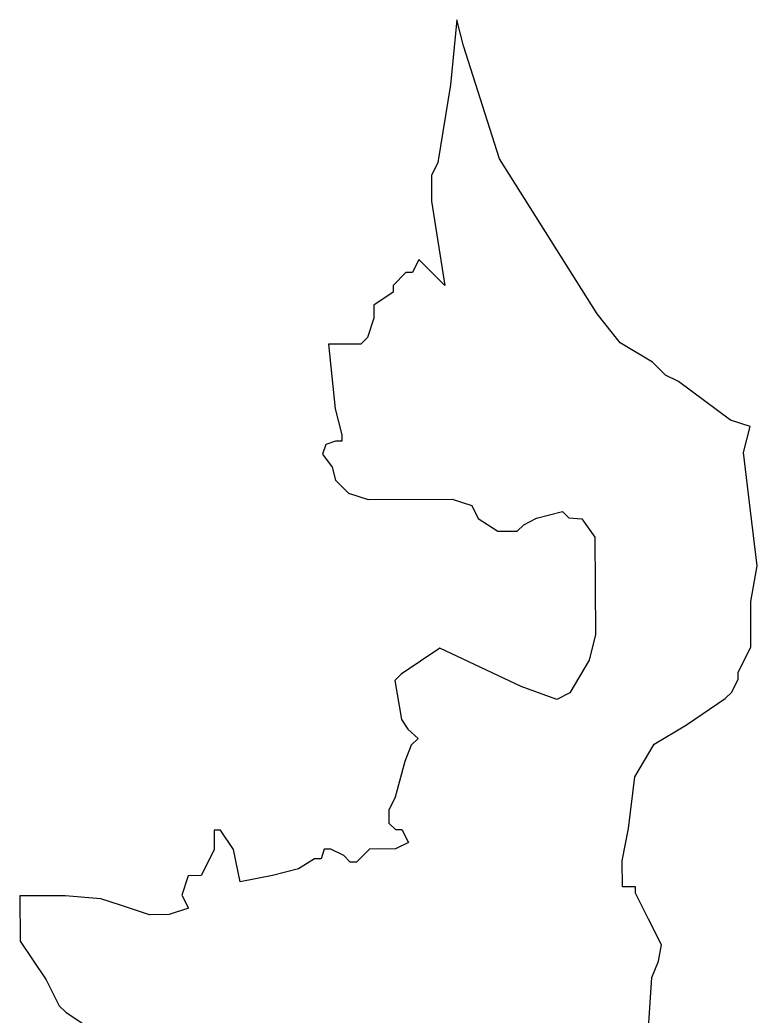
# Model space of a CAD drawing. Header units: metres. Extents: x 319334 to 322307, y 1847635 to 1853628.
# Drawn here: x 320091 to 322307, y 1850631 to 1853628 of the extents above; entities that cross this region are included whole.
import ezdxf

# ---------------------------------------------------------------- set-up
doc = ezdxf.new("R2010")
doc.units = ezdxf.units.M
doc.layers.add('VILLAGE BOUNDRY', color=10, linetype='Continuous')

msp = doc.modelspace()

# ---------------------------------------------------------------- linework, layer by layer
at = {"layer": 'VILLAGE BOUNDRY'}
msp.add_lwpolyline([(321981.8, 1850611.5), (321991, 1850747.9), (322010.3, 1850796.7), (322019.8, 1850845.4), (321980.5, 1850923.2), (321941.2, 1851000.9), (321941.1, 1851020.4), (321902.1, 1851020.3), (321901.8, 1851098.1), (321920.9, 1851195.6), (321939.7, 1851351.5), (321997.7, 1851449.2), (322094.9, 1851508), (322211.4, 1851586.4), (322230.8, 1851606), (322250.1, 1851645), (322250, 1851664.5), (322288.7, 1851742.6), (322288.1, 1851878.9), (322307.1, 1851986.1), (322286.9, 1852151.6), (322266.7, 1852326.8), (322285.9, 1852404.8), (322227.4, 1852424), (322071, 1852540.2), (322032, 1852559.6), (321992.8, 1852598.4), (321895.2, 1852656.4), (321826.7, 1852743.7), (321532.5, 1853210), (321424, 1853550.4), (321404.1, 1853628.2), (321385.5, 1853433.3), (321347.5, 1853199.4), (321328.2, 1853160.4), (321328.6, 1853082.5), (321368.6, 1852829.4), (321329.5, 1852868.2), (321290.3, 1852907), (321271, 1852868), (321251.5, 1852867.9), (321212.8, 1852828.8), (321212.9, 1852809.3), (321154.6, 1852770.1), (321154.8, 1852731.1), (321135.5, 1852672.6), (321116.1, 1852653.1), (321018.7, 1852652.7), (321039, 1852458), (321058.9, 1852380.1), (321058.9, 1852360.6), (321039.5, 1852360.6), (321010.3, 1852350.7), (321000.7, 1852321.4), (321030, 1852282.6), (321039.9, 1852243.7), (321079.1, 1852204.9), (321137.6, 1852185.7), (321390.8, 1852186.8), (321449.3, 1852167.5), (321468.9, 1852128.7), (321527.5, 1852089.9), (321586, 1852090.2), (321605.4, 1852109.7), (321644.3, 1852129.4), (321722.1, 1852149.2), (321741.6, 1852129.8), (321780.3, 1852127.4), (321819.8, 1852071.7), (321821, 1851779.5), (321801.9, 1851701.6), (321743.8, 1851603.9), (321705, 1851584.2), (321597.7, 1851622.8), (321353.7, 1851738.6), (321295.5, 1851699.4), (321237.2, 1851660.2), (321217.8, 1851640.7), (321237.8, 1851523.8), (321257.4, 1851494.7), (321287.7, 1851466.4), (321267.3, 1851446), (321248, 1851397.3), (321219.3, 1851290), (321200, 1851251), (321200.1, 1851212), (321219.7, 1851192.6), (321239.2, 1851192.7), (321258.8, 1851153.8), (321220, 1851134.2), (321142, 1851133.9), (321103.2, 1851094.7), (321083.8, 1851094.7), (321064.2, 1851114.1), (321025.2, 1851133.4), (321005.7, 1851133.3), (320996.1, 1851104), (320976.6, 1851104), (320928, 1851074.5), (320850.2, 1851054.7), (320752.9, 1851034.8), (320733, 1851132.1), (320693.8, 1851190.4), (320674.3, 1851190.3), (320674.6, 1851131.9), (320636, 1851053.8), (320597, 1851053.6), (320577.8, 1850995.1), (320597.4, 1850956.3), (320539.1, 1850936.5), (320480.7, 1850936.3), (320392.9, 1850965.1), (320334.3, 1850984.3), (320227.2, 1850993.6), (320090.8, 1850993), (320091.4, 1850856.7), (320169.8, 1850740.2), (320209.1, 1850662.4), (320228.7, 1850643.1), (320287.3, 1850604.3)], dxfattribs=at)

doc.saveas('drawing.dxf')
